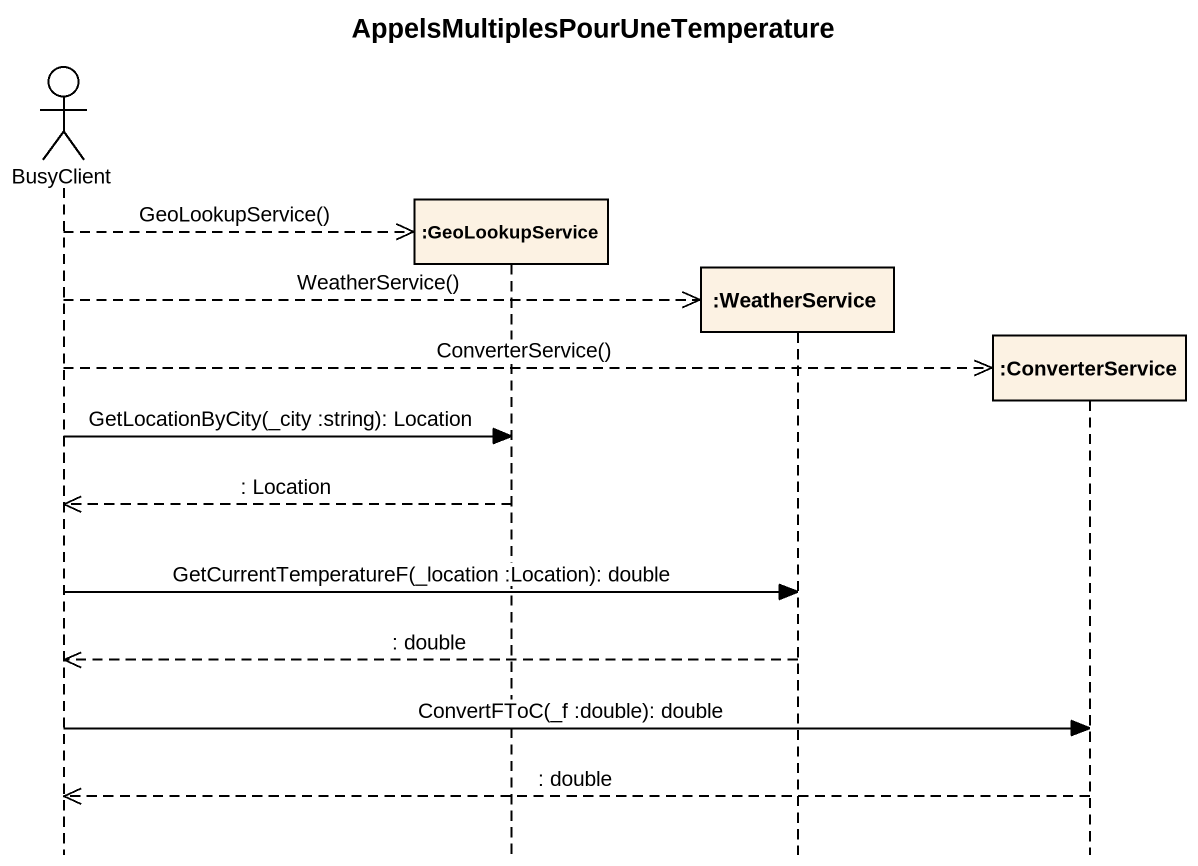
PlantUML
@startuml
title AppelsMultiplesPourUneTemperature
hide footbox
actor BusyClient
participant ":GeoLookupService" as GeoLookupService
participant ":WeatherService" as WeatherService
participant ":ConverterService" as ConverterService

BusyClient -->> GeoLookupService ** : GeoLookupService()
BusyClient -->> WeatherService ** : WeatherService()
BusyClient -->> ConverterService ** : ConverterService()
BusyClient -> GeoLookupService : GetLocationByCity(_city :string): Location
GeoLookupService -->> BusyClient : : Location
BusyClient -> WeatherService : GetCurrentTemperatureF(_location :Location): double
WeatherService -->> BusyClient : : double
BusyClient -> ConverterService : ConvertFToC(_f :double): double
ConverterService -->> BusyClient : : double
@enduml
